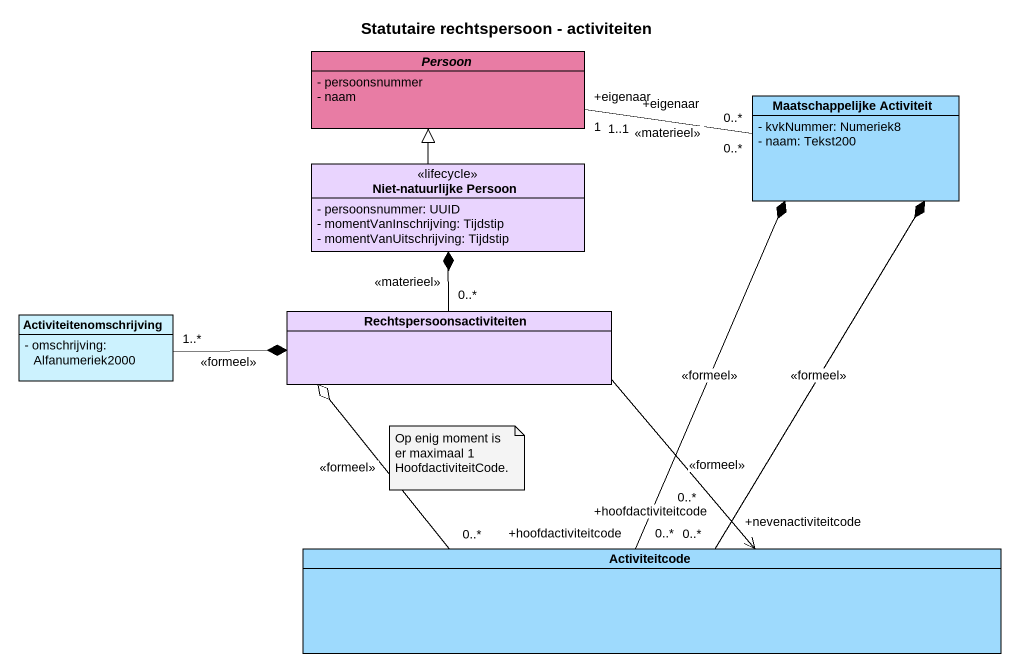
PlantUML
@startuml
title Statutaire rechtspersoon - activiteiten
hide circle
hide empty members
skinparam classAttributeIconSize 0
abstract class Persoon #E87CA4 {
  - persoonsnummer
  - naam
}
class "Maatschappelijke Activiteit" as Maatschappelijke_Activiteit #9EDAFD {
  - kvkNummer: Numeriek8
  - naam: Tekst200
}
class "Niet-natuurlijke Persoon" as Niet_natuurlijke_Persoon <<lifecycle>> #E9D4FE {
  - persoonsnummer: UUID
  - momentVanInschrijving: Tijdstip
  - momentVanUitschrijving: Tijdstip
}
class Activiteitenomschrijving #CCF2FE {
  - omschrijving: Alfanumeriek2000
}
class Rechtspersoonsactiviteiten #E9D4FE
class Activiteitcode #9EDAFD
Maatschappelijke_Activiteit "0..*" -left- "+eigenaar\n1" Persoon : <<materieel>>
Maatschappelijke_Activiteit "0..*" -left- "+eigenaar\n1..1" Persoon
Niet_natuurlijke_Persoon -up-|> Persoon
Activiteitenomschrijving "1..*" -right-* Rechtspersoonsactiviteiten : <<formeel>>
Rechtspersoonsactiviteiten "0..*" -up-* Niet_natuurlijke_Persoon : <<materieel>>
Rechtspersoonsactiviteiten --> "+hoofdactiviteitcode\n0..*" Activiteitcode : <<formeel>>
Activiteitcode "+nevenactiviteitcode\n0..*" -up-* Maatschappelijke_Activiteit : <<formeel>>
Activiteitcode "+hoofdactiviteitcode\n0..*" -up-* Maatschappelijke_Activiteit : <<formeel>>
Activiteitcode "0..*" -up-o Rechtspersoonsactiviteiten : <<formeel>>
note as N1
  Op enig moment is er maximaal 1 HoofdactiviteitCode.
end note
@enduml
